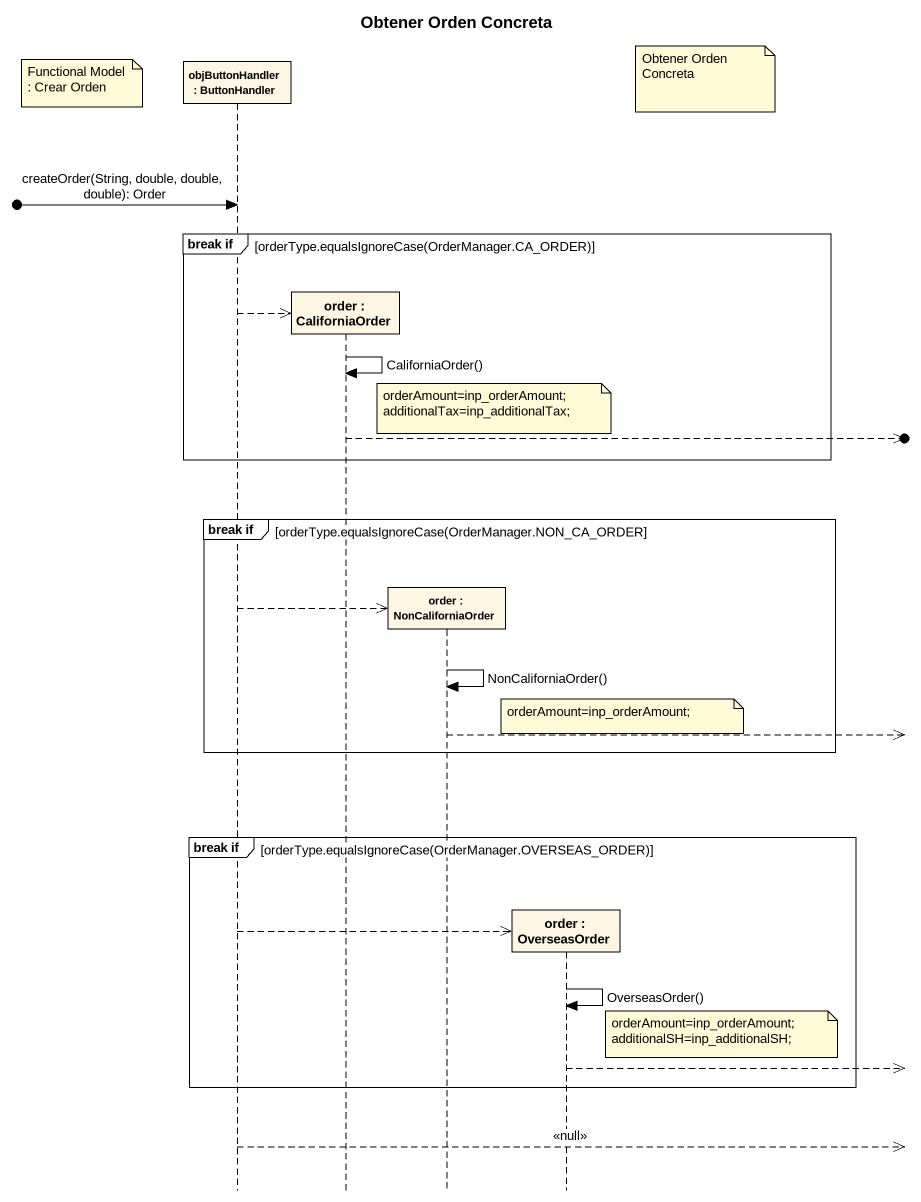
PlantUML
@startuml
title Obtener Orden Concreta
hide footbox
participant "objButtonHandler : ButtonHandler" as objButtonHandler
participant "order : CaliforniaOrder" as order
participant "order : NonCaliforniaOrder" as order_2
participant "order : OverseasOrder" as order_3

note right of order_3 : Obtener Orden Concreta
note left of objButtonHandler : Functional Model : Crear Orden
[o-> objButtonHandler : createOrder(String, double, double, double): Order
group break if [orderType.equalsIgnoreCase(OrderManager.CA_ORDER)]
  objButtonHandler -->> order **
  order -> order : CaliforniaOrder()
  note over order_2
    orderAmount=inp_orderAmount;
    additionalTax=inp_additionalTax;
  end note
  order -->>o]
end
group break if [orderType.equalsIgnoreCase(OrderManager.NON_CA_ORDER]
  objButtonHandler -->> order_2 **
  order_2 -> order_2 : NonCaliforniaOrder()
  note over order_3 : orderAmount=inp_orderAmount;
  order_2 -->>o]
end
group break if [orderType.equalsIgnoreCase(OrderManager.OVERSEAS_ORDER)]
  objButtonHandler -->> order_3 **
  order_3 -> order_3 : OverseasOrder()
  note right of order_3
    orderAmount=inp_orderAmount;
    additionalSH=inp_additionalSH;
  end note
  order_3 -->>o]
end
objButtonHandler -->>o] : <<null>>
@enduml
